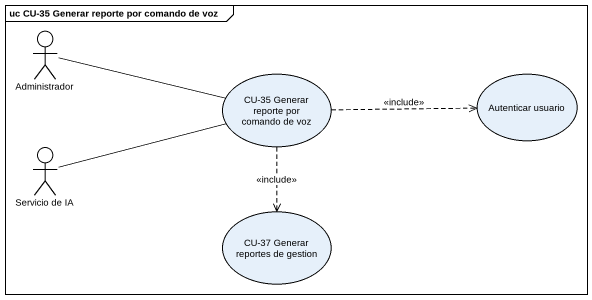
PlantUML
@startuml
mainframe uc CU-35 Generar reporte por comando de voz
actor Administrador
usecase "CU-35 Generar reporte por comando de voz" as CU_35_Generar_reporte_por
usecase "Autenticar usuario" as Autenticar_usuario
actor "Servicio de IA" as Servicio_de_IA
usecase "CU-37 Generar reportes de gestion" as CU_37_Generar_reportes_de
Administrador -right- CU_35_Generar_reporte_por
CU_35_Generar_reporte_por .right.> Autenticar_usuario : <<include>>
CU_35_Generar_reporte_por ..> CU_37_Generar_reportes_de : <<include>>
Servicio_de_IA -right- CU_35_Generar_reporte_por
@enduml
